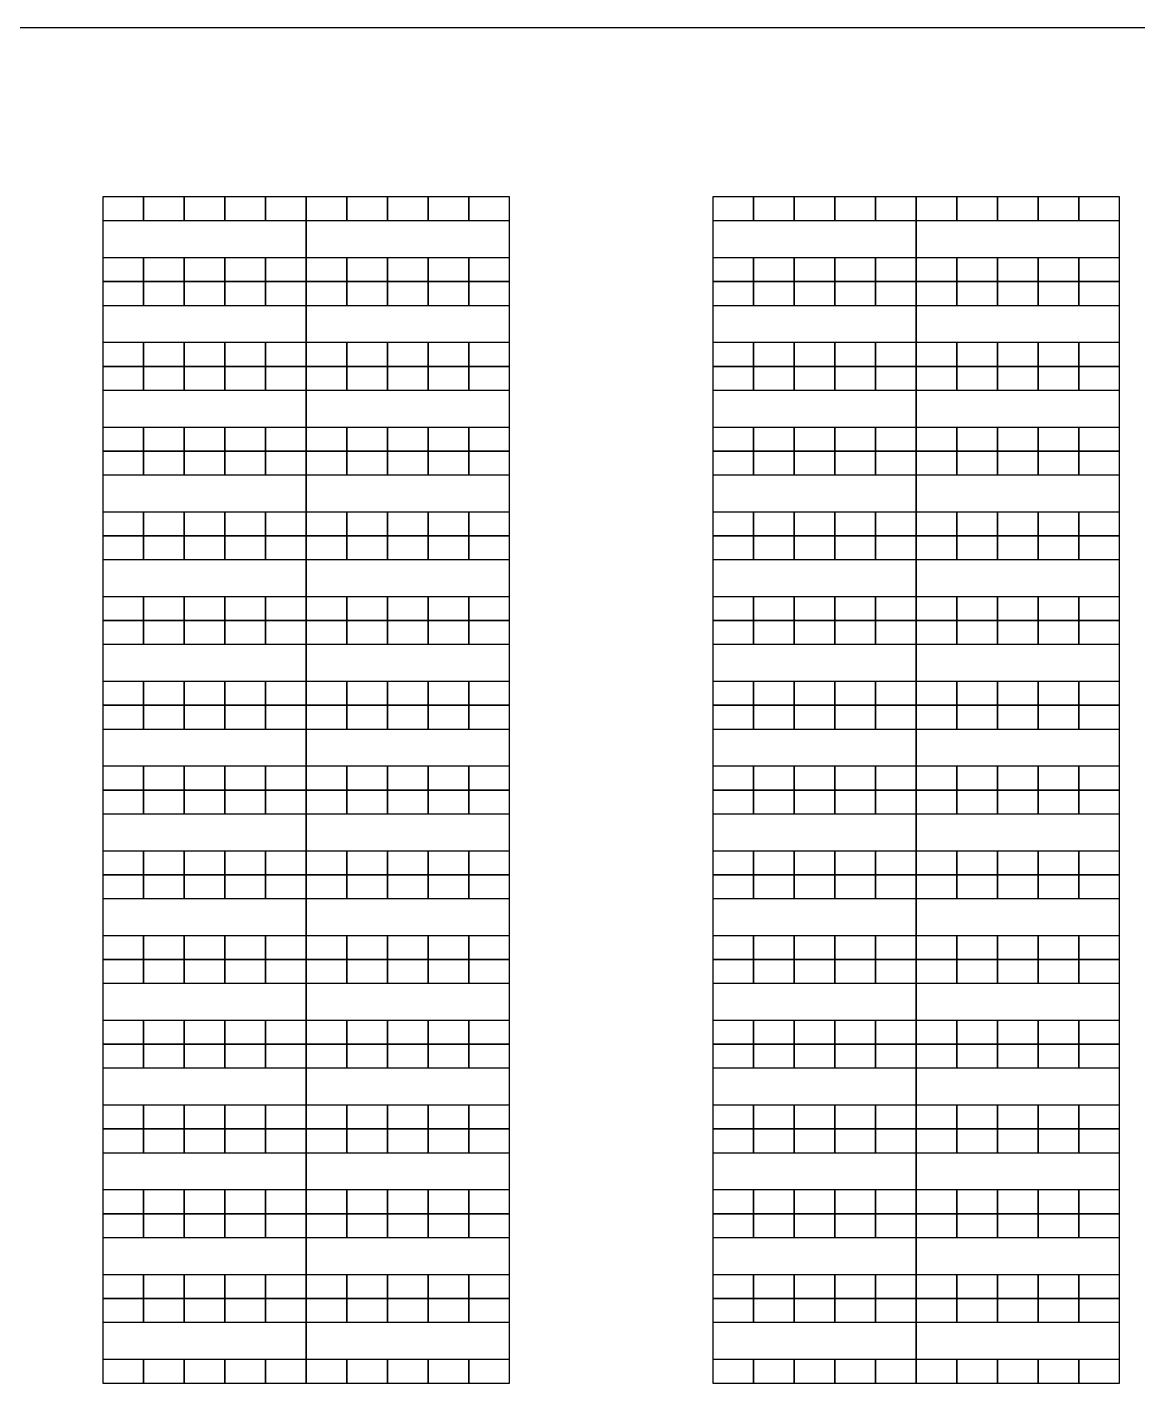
# Model space of a CAD drawing. Header units: millimetres. Extents: x 0 to 59400, y 0 to 42000.
# Drawn here: x 19661 to 39323, y 17727 to 42000 of the extents above; entities that cross this region are included whole.
import ezdxf

# ---------------------------------------------------------------- set-up
doc = ezdxf.new("R2010")
doc.units = ezdxf.units.MM
doc.header["$LTSCALE"] = 5
doc.linetypes.add('CENTER', pattern=[2, 1.25, -0.25, 0.25, -0.25])
doc.linetypes.add('HIDDEN', pattern=[0.375, 0.25, -0.125])
doc.layers.add('Center', color=1, linetype='CENTER', lineweight=13)
doc.layers.add('Discrete', color=6, linetype='HIDDEN', lineweight=13)

msp = doc.modelspace()

# ---------------------------------------------------------------- linework, layer by layer
for points in [[(0, 0), (0, 42000), (59400, 42000), (59400, 0), (0, 0)], [(0, 0), (0, 42000), (59400, 42000), (59400, 0), (0, 0)], [(21000, 36000), (24600, 36000), (24600, 39000), (21000, 39000)], [(21000, 38580), (21720, 38580), (21720, 39000), (21000, 39000)], [(21720, 38580), (22440, 38580), (22440, 39000), (21720, 39000)], [(22440, 38580), (23160, 38580), (23160, 39000), (22440, 39000)], [(23160, 38580), (23880, 38580), (23880, 39000), (23160, 39000)], [(23880, 38580), (24600, 38580), (24600, 39000), (23880, 39000)], [(24600, 36000), (28200, 36000), (28200, 39000), (24600, 39000)], [(24600, 38580), (25320, 38580), (25320, 39000), (24600, 39000)], [(25320, 38580), (26040, 38580), (26040, 39000), (25320, 39000)], [(26040, 38580), (26760, 38580), (26760, 39000), (26040, 39000)], [(26760, 38580), (27480, 38580), (27480, 39000), (26760, 39000)], [(27480, 38580), (28200, 38580), (28200, 39000), (27480, 39000)], [(31800, 36000), (35400, 36000), (35400, 39000), (31800, 39000)], [(31800, 38580), (32520, 38580), (32520, 39000), (31800, 39000)], [(32520, 38580), (33240, 38580), (33240, 39000), (32520, 39000)], [(33240, 38580), (33960, 38580), (33960, 39000), (33240, 39000)], [(33960, 38580), (34680, 38580), (34680, 39000), (33960, 39000)], [(34680, 38580), (35400, 38580), (35400, 39000), (34680, 39000)], [(35400, 36000), (39000, 36000), (39000, 39000), (35400, 39000)], [(35400, 38580), (36120, 38580), (36120, 39000), (35400, 39000)], [(36120, 38580), (36840, 38580), (36840, 39000), (36120, 39000)], [(36840, 38580), (37560, 38580), (37560, 39000), (36840, 39000)], [(37560, 38580), (38280, 38580), (38280, 39000), (37560, 39000)], [(38280, 38580), (39000, 38580), (39000, 39000), (38280, 39000)], [(21000, 37500), (21720, 37500), (21720, 37920), (21000, 37920)], [(21720, 37500), (22440, 37500), (22440, 37920), (21720, 37920)], [(22440, 37500), (23160, 37500), (23160, 37920), (22440, 37920)], [(23160, 37500), (23880, 37500), (23880, 37920), (23160, 37920)], [(23880, 37500), (24600, 37500), (24600, 37920), (23880, 37920)], [(24600, 37500), (25320, 37500), (25320, 37920), (24600, 37920)], [(25320, 37500), (26040, 37500), (26040, 37920), (25320, 37920)], [(26040, 37500), (26760, 37500), (26760, 37920), (26040, 37920)], [(26760, 37500), (27480, 37500), (27480, 37920), (26760, 37920)], [(27480, 37500), (28200, 37500), (28200, 37920), (27480, 37920)], [(31800, 37500), (32520, 37500), (32520, 37920), (31800, 37920)], [(32520, 37500), (33240, 37500), (33240, 37920), (32520, 37920)], [(33240, 37500), (33960, 37500), (33960, 37920), (33240, 37920)], [(33960, 37500), (34680, 37500), (34680, 37920), (33960, 37920)], [(34680, 37500), (35400, 37500), (35400, 37920), (34680, 37920)], [(35400, 37500), (36120, 37500), (36120, 37920), (35400, 37920)], [(36120, 37500), (36840, 37500), (36840, 37920), (36120, 37920)], [(36840, 37500), (37560, 37500), (37560, 37920), (36840, 37920)], [(37560, 37500), (38280, 37500), (38280, 37920), (37560, 37920)], [(38280, 37500), (39000, 37500), (39000, 37920), (38280, 37920)], [(21000, 37080), (21720, 37080), (21720, 37500), (21000, 37500)], [(21720, 37080), (22440, 37080), (22440, 37500), (21720, 37500)], [(22440, 37080), (23160, 37080), (23160, 37500), (22440, 37500)], [(23160, 37080), (23880, 37080), (23880, 37500), (23160, 37500)], [(23880, 37080), (24600, 37080), (24600, 37500), (23880, 37500)], [(24600, 37080), (25320, 37080), (25320, 37500), (24600, 37500)], [(25320, 37080), (26040, 37080), (26040, 37500), (25320, 37500)], [(26040, 37080), (26760, 37080), (26760, 37500), (26040, 37500)], [(26760, 37080), (27480, 37080), (27480, 37500), (26760, 37500)], [(27480, 37080), (28200, 37080), (28200, 37500), (27480, 37500)], [(31800, 37080), (32520, 37080), (32520, 37500), (31800, 37500)], [(32520, 37080), (33240, 37080), (33240, 37500), (32520, 37500)], [(33240, 37080), (33960, 37080), (33960, 37500), (33240, 37500)], [(33960, 37080), (34680, 37080), (34680, 37500), (33960, 37500)], [(34680, 37080), (35400, 37080), (35400, 37500), (34680, 37500)], [(35400, 37080), (36120, 37080), (36120, 37500), (35400, 37500)], [(36120, 37080), (36840, 37080), (36840, 37500), (36120, 37500)], [(36840, 37080), (37560, 37080), (37560, 37500), (36840, 37500)], [(37560, 37080), (38280, 37080), (38280, 37500), (37560, 37500)], [(38280, 37080), (39000, 37080), (39000, 37500), (38280, 37500)], [(21000, 36000), (21720, 36000), (21720, 36420), (21000, 36420)], [(21720, 36000), (22440, 36000), (22440, 36420), (21720, 36420)], [(22440, 36000), (23160, 36000), (23160, 36420), (22440, 36420)], [(23160, 36000), (23880, 36000), (23880, 36420), (23160, 36420)], [(23880, 36000), (24600, 36000), (24600, 36420), (23880, 36420)], [(24600, 36000), (25320, 36000), (25320, 36420), (24600, 36420)], [(25320, 36000), (26040, 36000), (26040, 36420), (25320, 36420)], [(26040, 36000), (26760, 36000), (26760, 36420), (26040, 36420)], [(26760, 36000), (27480, 36000), (27480, 36420), (26760, 36420)], [(27480, 36000), (28200, 36000), (28200, 36420), (27480, 36420)], [(31800, 36000), (32520, 36000), (32520, 36420), (31800, 36420)], [(32520, 36000), (33240, 36000), (33240, 36420), (32520, 36420)], [(33240, 36000), (33960, 36000), (33960, 36420), (33240, 36420)], [(33960, 36000), (34680, 36000), (34680, 36420), (33960, 36420)], [(34680, 36000), (35400, 36000), (35400, 36420), (34680, 36420)], [(35400, 36000), (36120, 36000), (36120, 36420), (35400, 36420)], [(36120, 36000), (36840, 36000), (36840, 36420), (36120, 36420)], [(36840, 36000), (37560, 36000), (37560, 36420), (36840, 36420)], [(37560, 36000), (38280, 36000), (38280, 36420), (37560, 36420)], [(38280, 36000), (39000, 36000), (39000, 36420), (38280, 36420)], [(21000, 33000), (24600, 33000), (24600, 36000), (21000, 36000)], [(21000, 35580), (21720, 35580), (21720, 36000), (21000, 36000)], [(21720, 35580), (22440, 35580), (22440, 36000), (21720, 36000)], [(22440, 35580), (23160, 35580), (23160, 36000), (22440, 36000)], [(23160, 35580), (23880, 35580), (23880, 36000), (23160, 36000)], [(23880, 35580), (24600, 35580), (24600, 36000), (23880, 36000)], [(24600, 33000), (28200, 33000), (28200, 36000), (24600, 36000)], [(24600, 35580), (25320, 35580), (25320, 36000), (24600, 36000)], [(25320, 35580), (26040, 35580), (26040, 36000), (25320, 36000)], [(26040, 35580), (26760, 35580), (26760, 36000), (26040, 36000)], [(26760, 35580), (27480, 35580), (27480, 36000), (26760, 36000)], [(27480, 35580), (28200, 35580), (28200, 36000), (27480, 36000)], [(31800, 33000), (35400, 33000), (35400, 36000), (31800, 36000)], [(31800, 35580), (32520, 35580), (32520, 36000), (31800, 36000)], [(32520, 35580), (33240, 35580), (33240, 36000), (32520, 36000)], [(33240, 35580), (33960, 35580), (33960, 36000), (33240, 36000)], [(33960, 35580), (34680, 35580), (34680, 36000), (33960, 36000)], [(34680, 35580), (35400, 35580), (35400, 36000), (34680, 36000)], [(35400, 33000), (39000, 33000), (39000, 36000), (35400, 36000)], [(35400, 35580), (36120, 35580), (36120, 36000), (35400, 36000)], [(36120, 35580), (36840, 35580), (36840, 36000), (36120, 36000)], [(36840, 35580), (37560, 35580), (37560, 36000), (36840, 36000)], [(37560, 35580), (38280, 35580), (38280, 36000), (37560, 36000)], [(38280, 35580), (39000, 35580), (39000, 36000), (38280, 36000)], [(21000, 34500), (21720, 34500), (21720, 34920), (21000, 34920)], [(21720, 34500), (22440, 34500), (22440, 34920), (21720, 34920)], [(22440, 34500), (23160, 34500), (23160, 34920), (22440, 34920)], [(23160, 34500), (23880, 34500), (23880, 34920), (23160, 34920)], [(23880, 34500), (24600, 34500), (24600, 34920), (23880, 34920)], [(24600, 34500), (25320, 34500), (25320, 34920), (24600, 34920)], [(25320, 34500), (26040, 34500), (26040, 34920), (25320, 34920)], [(26040, 34500), (26760, 34500), (26760, 34920), (26040, 34920)], [(26760, 34500), (27480, 34500), (27480, 34920), (26760, 34920)], [(27480, 34500), (28200, 34500), (28200, 34920), (27480, 34920)], [(31800, 34500), (32520, 34500), (32520, 34920), (31800, 34920)], [(32520, 34500), (33240, 34500), (33240, 34920), (32520, 34920)], [(33240, 34500), (33960, 34500), (33960, 34920), (33240, 34920)], [(33960, 34500), (34680, 34500), (34680, 34920), (33960, 34920)], [(34680, 34500), (35400, 34500), (35400, 34920), (34680, 34920)], [(35400, 34500), (36120, 34500), (36120, 34920), (35400, 34920)], [(36120, 34500), (36840, 34500), (36840, 34920), (36120, 34920)], [(36840, 34500), (37560, 34500), (37560, 34920), (36840, 34920)], [(37560, 34500), (38280, 34500), (38280, 34920), (37560, 34920)], [(38280, 34500), (39000, 34500), (39000, 34920), (38280, 34920)], [(21000, 34080), (21720, 34080), (21720, 34500), (21000, 34500)], [(21720, 34080), (22440, 34080), (22440, 34500), (21720, 34500)], [(22440, 34080), (23160, 34080), (23160, 34500), (22440, 34500)], [(23160, 34080), (23880, 34080), (23880, 34500), (23160, 34500)], [(23880, 34080), (24600, 34080), (24600, 34500), (23880, 34500)], [(24600, 34080), (25320, 34080), (25320, 34500), (24600, 34500)], [(25320, 34080), (26040, 34080), (26040, 34500), (25320, 34500)], [(26040, 34080), (26760, 34080), (26760, 34500), (26040, 34500)], [(26760, 34080), (27480, 34080), (27480, 34500), (26760, 34500)], [(27480, 34080), (28200, 34080), (28200, 34500), (27480, 34500)], [(31800, 34080), (32520, 34080), (32520, 34500), (31800, 34500)], [(32520, 34080), (33240, 34080), (33240, 34500), (32520, 34500)], [(33240, 34080), (33960, 34080), (33960, 34500), (33240, 34500)], [(33960, 34080), (34680, 34080), (34680, 34500), (33960, 34500)], [(34680, 34080), (35400, 34080), (35400, 34500), (34680, 34500)], [(35400, 34080), (36120, 34080), (36120, 34500), (35400, 34500)], [(36120, 34080), (36840, 34080), (36840, 34500), (36120, 34500)], [(36840, 34080), (37560, 34080), (37560, 34500), (36840, 34500)], [(37560, 34080), (38280, 34080), (38280, 34500), (37560, 34500)], [(38280, 34080), (39000, 34080), (39000, 34500), (38280, 34500)], [(21000, 33000), (21720, 33000), (21720, 33420), (21000, 33420)], [(21720, 33000), (22440, 33000), (22440, 33420), (21720, 33420)], [(22440, 33000), (23160, 33000), (23160, 33420), (22440, 33420)], [(23160, 33000), (23880, 33000), (23880, 33420), (23160, 33420)], [(23880, 33000), (24600, 33000), (24600, 33420), (23880, 33420)], [(24600, 33000), (25320, 33000), (25320, 33420), (24600, 33420)], [(25320, 33000), (26040, 33000), (26040, 33420), (25320, 33420)], [(26040, 33000), (26760, 33000), (26760, 33420), (26040, 33420)], [(26760, 33000), (27480, 33000), (27480, 33420), (26760, 33420)], [(27480, 33000), (28200, 33000), (28200, 33420), (27480, 33420)], [(31800, 33000), (32520, 33000), (32520, 33420), (31800, 33420)], [(32520, 33000), (33240, 33000), (33240, 33420), (32520, 33420)], [(33240, 33000), (33960, 33000), (33960, 33420), (33240, 33420)], [(33960, 33000), (34680, 33000), (34680, 33420), (33960, 33420)], [(34680, 33000), (35400, 33000), (35400, 33420), (34680, 33420)], [(35400, 33000), (36120, 33000), (36120, 33420), (35400, 33420)], [(36120, 33000), (36840, 33000), (36840, 33420), (36120, 33420)], [(36840, 33000), (37560, 33000), (37560, 33420), (36840, 33420)], [(37560, 33000), (38280, 33000), (38280, 33420), (37560, 33420)], [(38280, 33000), (39000, 33000), (39000, 33420), (38280, 33420)], [(21000, 30000), (24600, 30000), (24600, 33000), (21000, 33000)], [(21000, 32580), (21720, 32580), (21720, 33000), (21000, 33000)], [(21720, 32580), (22440, 32580), (22440, 33000), (21720, 33000)], [(22440, 32580), (23160, 32580), (23160, 33000), (22440, 33000)], [(23160, 32580), (23880, 32580), (23880, 33000), (23160, 33000)], [(23880, 32580), (24600, 32580), (24600, 33000), (23880, 33000)], [(24600, 30000), (28200, 30000), (28200, 33000), (24600, 33000)], [(24600, 32580), (25320, 32580), (25320, 33000), (24600, 33000)], [(25320, 32580), (26040, 32580), (26040, 33000), (25320, 33000)], [(26040, 32580), (26760, 32580), (26760, 33000), (26040, 33000)], [(26760, 32580), (27480, 32580), (27480, 33000), (26760, 33000)], [(27480, 32580), (28200, 32580), (28200, 33000), (27480, 33000)], [(31800, 30000), (35400, 30000), (35400, 33000), (31800, 33000)], [(31800, 32580), (32520, 32580), (32520, 33000), (31800, 33000)], [(32520, 32580), (33240, 32580), (33240, 33000), (32520, 33000)], [(33240, 32580), (33960, 32580), (33960, 33000), (33240, 33000)], [(33960, 32580), (34680, 32580), (34680, 33000), (33960, 33000)], [(34680, 32580), (35400, 32580), (35400, 33000), (34680, 33000)], [(35400, 30000), (39000, 30000), (39000, 33000), (35400, 33000)], [(35400, 32580), (36120, 32580), (36120, 33000), (35400, 33000)], [(36120, 32580), (36840, 32580), (36840, 33000), (36120, 33000)], [(36840, 32580), (37560, 32580), (37560, 33000), (36840, 33000)], [(37560, 32580), (38280, 32580), (38280, 33000), (37560, 33000)], [(38280, 32580), (39000, 32580), (39000, 33000), (38280, 33000)], [(21000, 31500), (21720, 31500), (21720, 31920), (21000, 31920)], [(21720, 31500), (22440, 31500), (22440, 31920), (21720, 31920)], [(22440, 31500), (23160, 31500), (23160, 31920), (22440, 31920)], [(23160, 31500), (23880, 31500), (23880, 31920), (23160, 31920)], [(23880, 31500), (24600, 31500), (24600, 31920), (23880, 31920)], [(24600, 31500), (25320, 31500), (25320, 31920), (24600, 31920)], [(25320, 31500), (26040, 31500), (26040, 31920), (25320, 31920)], [(26040, 31500), (26760, 31500), (26760, 31920), (26040, 31920)], [(26760, 31500), (27480, 31500), (27480, 31920), (26760, 31920)], [(27480, 31500), (28200, 31500), (28200, 31920), (27480, 31920)], [(31800, 31500), (32520, 31500), (32520, 31920), (31800, 31920)], [(32520, 31500), (33240, 31500), (33240, 31920), (32520, 31920)], [(33240, 31500), (33960, 31500), (33960, 31920), (33240, 31920)], [(33960, 31500), (34680, 31500), (34680, 31920), (33960, 31920)], [(34680, 31500), (35400, 31500), (35400, 31920), (34680, 31920)], [(35400, 31500), (36120, 31500), (36120, 31920), (35400, 31920)], [(36120, 31500), (36840, 31500), (36840, 31920), (36120, 31920)], [(36840, 31500), (37560, 31500), (37560, 31920), (36840, 31920)], [(37560, 31500), (38280, 31500), (38280, 31920), (37560, 31920)], [(38280, 31500), (39000, 31500), (39000, 31920), (38280, 31920)], [(21000, 31080), (21720, 31080), (21720, 31500), (21000, 31500)], [(21720, 31080), (22440, 31080), (22440, 31500), (21720, 31500)], [(22440, 31080), (23160, 31080), (23160, 31500), (22440, 31500)], [(23160, 31080), (23880, 31080), (23880, 31500), (23160, 31500)], [(23880, 31080), (24600, 31080), (24600, 31500), (23880, 31500)], [(24600, 31080), (25320, 31080), (25320, 31500), (24600, 31500)], [(25320, 31080), (26040, 31080), (26040, 31500), (25320, 31500)], [(26040, 31080), (26760, 31080), (26760, 31500), (26040, 31500)], [(26760, 31080), (27480, 31080), (27480, 31500), (26760, 31500)], [(27480, 31080), (28200, 31080), (28200, 31500), (27480, 31500)], [(31800, 31080), (32520, 31080), (32520, 31500), (31800, 31500)], [(32520, 31080), (33240, 31080), (33240, 31500), (32520, 31500)], [(33240, 31080), (33960, 31080), (33960, 31500), (33240, 31500)], [(33960, 31080), (34680, 31080), (34680, 31500), (33960, 31500)], [(34680, 31080), (35400, 31080), (35400, 31500), (34680, 31500)], [(35400, 31080), (36120, 31080), (36120, 31500), (35400, 31500)], [(36120, 31080), (36840, 31080), (36840, 31500), (36120, 31500)], [(36840, 31080), (37560, 31080), (37560, 31500), (36840, 31500)], [(37560, 31080), (38280, 31080), (38280, 31500), (37560, 31500)], [(38280, 31080), (39000, 31080), (39000, 31500), (38280, 31500)], [(21000, 30000), (21720, 30000), (21720, 30420), (21000, 30420)], [(21720, 30000), (22440, 30000), (22440, 30420), (21720, 30420)], [(22440, 30000), (23160, 30000), (23160, 30420), (22440, 30420)], [(23160, 30000), (23880, 30000), (23880, 30420), (23160, 30420)], [(23880, 30000), (24600, 30000), (24600, 30420), (23880, 30420)], [(24600, 30000), (25320, 30000), (25320, 30420), (24600, 30420)], [(25320, 30000), (26040, 30000), (26040, 30420), (25320, 30420)], [(26040, 30000), (26760, 30000), (26760, 30420), (26040, 30420)], [(26760, 30000), (27480, 30000), (27480, 30420), (26760, 30420)], [(27480, 30000), (28200, 30000), (28200, 30420), (27480, 30420)], [(31800, 30000), (32520, 30000), (32520, 30420), (31800, 30420)], [(32520, 30000), (33240, 30000), (33240, 30420), (32520, 30420)], [(33240, 30000), (33960, 30000), (33960, 30420), (33240, 30420)], [(33960, 30000), (34680, 30000), (34680, 30420), (33960, 30420)], [(34680, 30000), (35400, 30000), (35400, 30420), (34680, 30420)], [(35400, 30000), (36120, 30000), (36120, 30420), (35400, 30420)], [(36120, 30000), (36840, 30000), (36840, 30420), (36120, 30420)], [(36840, 30000), (37560, 30000), (37560, 30420), (36840, 30420)], [(37560, 30000), (38280, 30000), (38280, 30420), (37560, 30420)], [(38280, 30000), (39000, 30000), (39000, 30420), (38280, 30420)], [(21000, 27000), (24600, 27000), (24600, 30000), (21000, 30000)], [(21000, 29580), (21720, 29580), (21720, 30000), (21000, 30000)], [(21720, 29580), (22440, 29580), (22440, 30000), (21720, 30000)], [(22440, 29580), (23160, 29580), (23160, 30000), (22440, 30000)], [(23160, 29580), (23880, 29580), (23880, 30000), (23160, 30000)], [(23880, 29580), (24600, 29580), (24600, 30000), (23880, 30000)], [(24600, 27000), (28200, 27000), (28200, 30000), (24600, 30000)], [(24600, 29580), (25320, 29580), (25320, 30000), (24600, 30000)], [(25320, 29580), (26040, 29580), (26040, 30000), (25320, 30000)], [(26040, 29580), (26760, 29580), (26760, 30000), (26040, 30000)], [(26760, 29580), (27480, 29580), (27480, 30000), (26760, 30000)], [(27480, 29580), (28200, 29580), (28200, 30000), (27480, 30000)], [(31800, 27000), (35400, 27000), (35400, 30000), (31800, 30000)], [(31800, 29580), (32520, 29580), (32520, 30000), (31800, 30000)], [(32520, 29580), (33240, 29580), (33240, 30000), (32520, 30000)], [(33240, 29580), (33960, 29580), (33960, 30000), (33240, 30000)], [(33960, 29580), (34680, 29580), (34680, 30000), (33960, 30000)], [(34680, 29580), (35400, 29580), (35400, 30000), (34680, 30000)], [(35400, 27000), (39000, 27000), (39000, 30000), (35400, 30000)], [(35400, 29580), (36120, 29580), (36120, 30000), (35400, 30000)], [(36120, 29580), (36840, 29580), (36840, 30000), (36120, 30000)], [(36840, 29580), (37560, 29580), (37560, 30000), (36840, 30000)], [(37560, 29580), (38280, 29580), (38280, 30000), (37560, 30000)], [(38280, 29580), (39000, 29580), (39000, 30000), (38280, 30000)], [(21000, 28500), (21720, 28500), (21720, 28920), (21000, 28920)], [(21720, 28500), (22440, 28500), (22440, 28920), (21720, 28920)], [(22440, 28500), (23160, 28500), (23160, 28920), (22440, 28920)], [(23160, 28500), (23880, 28500), (23880, 28920), (23160, 28920)], [(23880, 28500), (24600, 28500), (24600, 28920), (23880, 28920)], [(24600, 28500), (25320, 28500), (25320, 28920), (24600, 28920)], [(25320, 28500), (26040, 28500), (26040, 28920), (25320, 28920)], [(26040, 28500), (26760, 28500), (26760, 28920), (26040, 28920)], [(26760, 28500), (27480, 28500), (27480, 28920), (26760, 28920)], [(27480, 28500), (28200, 28500), (28200, 28920), (27480, 28920)], [(31800, 28500), (32520, 28500), (32520, 28920), (31800, 28920)], [(32520, 28500), (33240, 28500), (33240, 28920), (32520, 28920)], [(33240, 28500), (33960, 28500), (33960, 28920), (33240, 28920)], [(33960, 28500), (34680, 28500), (34680, 28920), (33960, 28920)], [(34680, 28500), (35400, 28500), (35400, 28920), (34680, 28920)], [(35400, 28500), (36120, 28500), (36120, 28920), (35400, 28920)], [(36120, 28500), (36840, 28500), (36840, 28920), (36120, 28920)], [(36840, 28500), (37560, 28500), (37560, 28920), (36840, 28920)], [(37560, 28500), (38280, 28500), (38280, 28920), (37560, 28920)], [(38280, 28500), (39000, 28500), (39000, 28920), (38280, 28920)], [(21000, 28080), (21720, 28080), (21720, 28500), (21000, 28500)], [(21720, 28080), (22440, 28080), (22440, 28500), (21720, 28500)], [(22440, 28080), (23160, 28080), (23160, 28500), (22440, 28500)], [(23160, 28080), (23880, 28080), (23880, 28500), (23160, 28500)], [(23880, 28080), (24600, 28080), (24600, 28500), (23880, 28500)], [(24600, 28080), (25320, 28080), (25320, 28500), (24600, 28500)], [(25320, 28080), (26040, 28080), (26040, 28500), (25320, 28500)], [(26040, 28080), (26760, 28080), (26760, 28500), (26040, 28500)], [(26760, 28080), (27480, 28080), (27480, 28500), (26760, 28500)], [(27480, 28080), (28200, 28080), (28200, 28500), (27480, 28500)], [(31800, 28080), (32520, 28080), (32520, 28500), (31800, 28500)], [(32520, 28080), (33240, 28080), (33240, 28500), (32520, 28500)], [(33240, 28080), (33960, 28080), (33960, 28500), (33240, 28500)], [(33960, 28080), (34680, 28080), (34680, 28500), (33960, 28500)], [(34680, 28080), (35400, 28080), (35400, 28500), (34680, 28500)], [(35400, 28080), (36120, 28080), (36120, 28500), (35400, 28500)], [(36120, 28080), (36840, 28080), (36840, 28500), (36120, 28500)], [(36840, 28080), (37560, 28080), (37560, 28500), (36840, 28500)], [(37560, 28080), (38280, 28080), (38280, 28500), (37560, 28500)], [(38280, 28080), (39000, 28080), (39000, 28500), (38280, 28500)], [(21000, 27000), (21720, 27000), (21720, 27420), (21000, 27420)], [(21720, 27000), (22440, 27000), (22440, 27420), (21720, 27420)], [(22440, 27000), (23160, 27000), (23160, 27420), (22440, 27420)], [(23160, 27000), (23880, 27000), (23880, 27420), (23160, 27420)], [(23880, 27000), (24600, 27000), (24600, 27420), (23880, 27420)], [(24600, 27000), (25320, 27000), (25320, 27420), (24600, 27420)], [(25320, 27000), (26040, 27000), (26040, 27420), (25320, 27420)], [(26040, 27000), (26760, 27000), (26760, 27420), (26040, 27420)], [(26760, 27000), (27480, 27000), (27480, 27420), (26760, 27420)], [(27480, 27000), (28200, 27000), (28200, 27420), (27480, 27420)], [(31800, 27000), (32520, 27000), (32520, 27420), (31800, 27420)], [(32520, 27000), (33240, 27000), (33240, 27420), (32520, 27420)], [(33240, 27000), (33960, 27000), (33960, 27420), (33240, 27420)], [(33960, 27000), (34680, 27000), (34680, 27420), (33960, 27420)], [(34680, 27000), (35400, 27000), (35400, 27420), (34680, 27420)], [(35400, 27000), (36120, 27000), (36120, 27420), (35400, 27420)], [(36120, 27000), (36840, 27000), (36840, 27420), (36120, 27420)], [(36840, 27000), (37560, 27000), (37560, 27420), (36840, 27420)], [(37560, 27000), (38280, 27000), (38280, 27420), (37560, 27420)], [(38280, 27000), (39000, 27000), (39000, 27420), (38280, 27420)], [(21000, 24000), (24600, 24000), (24600, 27000), (21000, 27000)], [(21000, 26580), (21720, 26580), (21720, 27000), (21000, 27000)], [(21720, 26580), (22440, 26580), (22440, 27000), (21720, 27000)], [(22440, 26580), (23160, 26580), (23160, 27000), (22440, 27000)], [(23160, 26580), (23880, 26580), (23880, 27000), (23160, 27000)], [(23880, 26580), (24600, 26580), (24600, 27000), (23880, 27000)], [(24600, 24000), (28200, 24000), (28200, 27000), (24600, 27000)], [(24600, 26580), (25320, 26580), (25320, 27000), (24600, 27000)], [(25320, 26580), (26040, 26580), (26040, 27000), (25320, 27000)], [(26040, 26580), (26760, 26580), (26760, 27000), (26040, 27000)], [(26760, 26580), (27480, 26580), (27480, 27000), (26760, 27000)], [(27480, 26580), (28200, 26580), (28200, 27000), (27480, 27000)], [(31800, 24000), (35400, 24000), (35400, 27000), (31800, 27000)], [(31800, 26580), (32520, 26580), (32520, 27000), (31800, 27000)], [(32520, 26580), (33240, 26580), (33240, 27000), (32520, 27000)], [(33240, 26580), (33960, 26580), (33960, 27000), (33240, 27000)], [(33960, 26580), (34680, 26580), (34680, 27000), (33960, 27000)], [(34680, 26580), (35400, 26580), (35400, 27000), (34680, 27000)], [(35400, 24000), (39000, 24000), (39000, 27000), (35400, 27000)], [(35400, 26580), (36120, 26580), (36120, 27000), (35400, 27000)], [(36120, 26580), (36840, 26580), (36840, 27000), (36120, 27000)], [(36840, 26580), (37560, 26580), (37560, 27000), (36840, 27000)], [(37560, 26580), (38280, 26580), (38280, 27000), (37560, 27000)], [(38280, 26580), (39000, 26580), (39000, 27000), (38280, 27000)], [(21000, 25500), (21720, 25500), (21720, 25920), (21000, 25920)], [(21720, 25500), (22440, 25500), (22440, 25920), (21720, 25920)], [(22440, 25500), (23160, 25500), (23160, 25920), (22440, 25920)], [(23160, 25500), (23880, 25500), (23880, 25920), (23160, 25920)], [(23880, 25500), (24600, 25500), (24600, 25920), (23880, 25920)], [(24600, 25500), (25320, 25500), (25320, 25920), (24600, 25920)], [(25320, 25500), (26040, 25500), (26040, 25920), (25320, 25920)], [(26040, 25500), (26760, 25500), (26760, 25920), (26040, 25920)], [(26760, 25500), (27480, 25500), (27480, 25920), (26760, 25920)], [(27480, 25500), (28200, 25500), (28200, 25920), (27480, 25920)], [(31800, 25500), (32520, 25500), (32520, 25920), (31800, 25920)], [(32520, 25500), (33240, 25500), (33240, 25920), (32520, 25920)], [(33240, 25500), (33960, 25500), (33960, 25920), (33240, 25920)], [(33960, 25500), (34680, 25500), (34680, 25920), (33960, 25920)], [(34680, 25500), (35400, 25500), (35400, 25920), (34680, 25920)], [(35400, 25500), (36120, 25500), (36120, 25920), (35400, 25920)], [(36120, 25500), (36840, 25500), (36840, 25920), (36120, 25920)], [(36840, 25500), (37560, 25500), (37560, 25920), (36840, 25920)], [(37560, 25500), (38280, 25500), (38280, 25920), (37560, 25920)], [(38280, 25500), (39000, 25500), (39000, 25920), (38280, 25920)], [(21000, 25080), (21720, 25080), (21720, 25500), (21000, 25500)], [(21720, 25080), (22440, 25080), (22440, 25500), (21720, 25500)], [(22440, 25080), (23160, 25080), (23160, 25500), (22440, 25500)], [(23160, 25080), (23880, 25080), (23880, 25500), (23160, 25500)], [(23880, 25080), (24600, 25080), (24600, 25500), (23880, 25500)], [(24600, 25080), (25320, 25080), (25320, 25500), (24600, 25500)], [(25320, 25080), (26040, 25080), (26040, 25500), (25320, 25500)], [(26040, 25080), (26760, 25080), (26760, 25500), (26040, 25500)], [(26760, 25080), (27480, 25080), (27480, 25500), (26760, 25500)], [(27480, 25080), (28200, 25080), (28200, 25500), (27480, 25500)], [(31800, 25080), (32520, 25080), (32520, 25500), (31800, 25500)], [(32520, 25080), (33240, 25080), (33240, 25500), (32520, 25500)], [(33240, 25080), (33960, 25080), (33960, 25500), (33240, 25500)], [(33960, 25080), (34680, 25080), (34680, 25500), (33960, 25500)], [(34680, 25080), (35400, 25080), (35400, 25500), (34680, 25500)], [(35400, 25080), (36120, 25080), (36120, 25500), (35400, 25500)], [(36120, 25080), (36840, 25080), (36840, 25500), (36120, 25500)], [(36840, 25080), (37560, 25080), (37560, 25500), (36840, 25500)], [(37560, 25080), (38280, 25080), (38280, 25500), (37560, 25500)], [(38280, 25080), (39000, 25080), (39000, 25500), (38280, 25500)], [(21000, 24000), (21720, 24000), (21720, 24420), (21000, 24420)], [(21720, 24000), (22440, 24000), (22440, 24420), (21720, 24420)], [(22440, 24000), (23160, 24000), (23160, 24420), (22440, 24420)], [(23160, 24000), (23880, 24000), (23880, 24420), (23160, 24420)], [(23880, 24000), (24600, 24000), (24600, 24420), (23880, 24420)], [(24600, 24000), (25320, 24000), (25320, 24420), (24600, 24420)], [(25320, 24000), (26040, 24000), (26040, 24420), (25320, 24420)], [(26040, 24000), (26760, 24000), (26760, 24420), (26040, 24420)], [(26760, 24000), (27480, 24000), (27480, 24420), (26760, 24420)], [(27480, 24000), (28200, 24000), (28200, 24420), (27480, 24420)], [(31800, 24000), (32520, 24000), (32520, 24420), (31800, 24420)], [(32520, 24000), (33240, 24000), (33240, 24420), (32520, 24420)], [(33240, 24000), (33960, 24000), (33960, 24420), (33240, 24420)], [(33960, 24000), (34680, 24000), (34680, 24420), (33960, 24420)], [(34680, 24000), (35400, 24000), (35400, 24420), (34680, 24420)], [(35400, 24000), (36120, 24000), (36120, 24420), (35400, 24420)], [(36120, 24000), (36840, 24000), (36840, 24420), (36120, 24420)], [(36840, 24000), (37560, 24000), (37560, 24420), (36840, 24420)], [(37560, 24000), (38280, 24000), (38280, 24420), (37560, 24420)], [(38280, 24000), (39000, 24000), (39000, 24420), (38280, 24420)], [(21000, 21000), (24600, 21000), (24600, 24000), (21000, 24000)], [(21000, 23580), (21720, 23580), (21720, 24000), (21000, 24000)], [(21720, 23580), (22440, 23580), (22440, 24000), (21720, 24000)], [(22440, 23580), (23160, 23580), (23160, 24000), (22440, 24000)], [(23160, 23580), (23880, 23580), (23880, 24000), (23160, 24000)], [(23880, 23580), (24600, 23580), (24600, 24000), (23880, 24000)], [(24600, 21000), (28200, 21000), (28200, 24000), (24600, 24000)], [(24600, 23580), (25320, 23580), (25320, 24000), (24600, 24000)], [(25320, 23580), (26040, 23580), (26040, 24000), (25320, 24000)], [(26040, 23580), (26760, 23580), (26760, 24000), (26040, 24000)], [(26760, 23580), (27480, 23580), (27480, 24000), (26760, 24000)], [(27480, 23580), (28200, 23580), (28200, 24000), (27480, 24000)], [(31800, 21000), (35400, 21000), (35400, 24000), (31800, 24000)], [(31800, 23580), (32520, 23580), (32520, 24000), (31800, 24000)], [(32520, 23580), (33240, 23580), (33240, 24000), (32520, 24000)], [(33240, 23580), (33960, 23580), (33960, 24000), (33240, 24000)], [(33960, 23580), (34680, 23580), (34680, 24000), (33960, 24000)], [(34680, 23580), (35400, 23580), (35400, 24000), (34680, 24000)], [(35400, 21000), (39000, 21000), (39000, 24000), (35400, 24000)], [(35400, 23580), (36120, 23580), (36120, 24000), (35400, 24000)], [(36120, 23580), (36840, 23580), (36840, 24000), (36120, 24000)], [(36840, 23580), (37560, 23580), (37560, 24000), (36840, 24000)], [(37560, 23580), (38280, 23580), (38280, 24000), (37560, 24000)], [(38280, 23580), (39000, 23580), (39000, 24000), (38280, 24000)], [(21000, 22500), (21720, 22500), (21720, 22920), (21000, 22920)], [(21720, 22500), (22440, 22500), (22440, 22920), (21720, 22920)], [(22440, 22500), (23160, 22500), (23160, 22920), (22440, 22920)], [(23160, 22500), (23880, 22500), (23880, 22920), (23160, 22920)], [(23880, 22500), (24600, 22500), (24600, 22920), (23880, 22920)], [(24600, 22500), (25320, 22500), (25320, 22920), (24600, 22920)], [(25320, 22500), (26040, 22500), (26040, 22920), (25320, 22920)], [(26040, 22500), (26760, 22500), (26760, 22920), (26040, 22920)], [(26760, 22500), (27480, 22500), (27480, 22920), (26760, 22920)], [(27480, 22500), (28200, 22500), (28200, 22920), (27480, 22920)], [(31800, 22500), (32520, 22500), (32520, 22920), (31800, 22920)], [(32520, 22500), (33240, 22500), (33240, 22920), (32520, 22920)], [(33240, 22500), (33960, 22500), (33960, 22920), (33240, 22920)], [(33960, 22500), (34680, 22500), (34680, 22920), (33960, 22920)], [(34680, 22500), (35400, 22500), (35400, 22920), (34680, 22920)], [(35400, 22500), (36120, 22500), (36120, 22920), (35400, 22920)], [(36120, 22500), (36840, 22500), (36840, 22920), (36120, 22920)], [(36840, 22500), (37560, 22500), (37560, 22920), (36840, 22920)], [(37560, 22500), (38280, 22500), (38280, 22920), (37560, 22920)], [(38280, 22500), (39000, 22500), (39000, 22920), (38280, 22920)], [(21000, 22080), (21720, 22080), (21720, 22500), (21000, 22500)], [(21720, 22080), (22440, 22080), (22440, 22500), (21720, 22500)], [(22440, 22080), (23160, 22080), (23160, 22500), (22440, 22500)], [(23160, 22080), (23880, 22080), (23880, 22500), (23160, 22500)], [(23880, 22080), (24600, 22080), (24600, 22500), (23880, 22500)], [(24600, 22080), (25320, 22080), (25320, 22500), (24600, 22500)], [(25320, 22080), (26040, 22080), (26040, 22500), (25320, 22500)], [(26040, 22080), (26760, 22080), (26760, 22500), (26040, 22500)], [(26760, 22080), (27480, 22080), (27480, 22500), (26760, 22500)], [(27480, 22080), (28200, 22080), (28200, 22500), (27480, 22500)], [(31800, 22080), (32520, 22080), (32520, 22500), (31800, 22500)], [(32520, 22080), (33240, 22080), (33240, 22500), (32520, 22500)], [(33240, 22080), (33960, 22080), (33960, 22500), (33240, 22500)], [(33960, 22080), (34680, 22080), (34680, 22500), (33960, 22500)], [(34680, 22080), (35400, 22080), (35400, 22500), (34680, 22500)], [(35400, 22080), (36120, 22080), (36120, 22500), (35400, 22500)], [(36120, 22080), (36840, 22080), (36840, 22500), (36120, 22500)], [(36840, 22080), (37560, 22080), (37560, 22500), (36840, 22500)], [(37560, 22080), (38280, 22080), (38280, 22500), (37560, 22500)], [(38280, 22080), (39000, 22080), (39000, 22500), (38280, 22500)], [(21000, 21000), (21720, 21000), (21720, 21420), (21000, 21420)], [(21720, 21000), (22440, 21000), (22440, 21420), (21720, 21420)], [(22440, 21000), (23160, 21000), (23160, 21420), (22440, 21420)], [(23160, 21000), (23880, 21000), (23880, 21420), (23160, 21420)], [(23880, 21000), (24600, 21000), (24600, 21420), (23880, 21420)], [(24600, 21000), (25320, 21000), (25320, 21420), (24600, 21420)], [(25320, 21000), (26040, 21000), (26040, 21420), (25320, 21420)], [(26040, 21000), (26760, 21000), (26760, 21420), (26040, 21420)], [(26760, 21000), (27480, 21000), (27480, 21420), (26760, 21420)], [(27480, 21000), (28200, 21000), (28200, 21420), (27480, 21420)], [(31800, 21000), (32520, 21000), (32520, 21420), (31800, 21420)], [(32520, 21000), (33240, 21000), (33240, 21420), (32520, 21420)], [(33240, 21000), (33960, 21000), (33960, 21420), (33240, 21420)], [(33960, 21000), (34680, 21000), (34680, 21420), (33960, 21420)], [(34680, 21000), (35400, 21000), (35400, 21420), (34680, 21420)], [(35400, 21000), (36120, 21000), (36120, 21420), (35400, 21420)], [(36120, 21000), (36840, 21000), (36840, 21420), (36120, 21420)], [(36840, 21000), (37560, 21000), (37560, 21420), (36840, 21420)], [(37560, 21000), (38280, 21000), (38280, 21420), (37560, 21420)], [(38280, 21000), (39000, 21000), (39000, 21420), (38280, 21420)], [(21000, 18000), (24600, 18000), (24600, 21000), (21000, 21000)], [(21000, 20580), (21720, 20580), (21720, 21000), (21000, 21000)], [(21720, 20580), (22440, 20580), (22440, 21000), (21720, 21000)], [(22440, 20580), (23160, 20580), (23160, 21000), (22440, 21000)], [(23160, 20580), (23880, 20580), (23880, 21000), (23160, 21000)], [(23880, 20580), (24600, 20580), (24600, 21000), (23880, 21000)], [(24600, 18000), (28200, 18000), (28200, 21000), (24600, 21000)], [(24600, 20580), (25320, 20580), (25320, 21000), (24600, 21000)], [(25320, 20580), (26040, 20580), (26040, 21000), (25320, 21000)], [(26040, 20580), (26760, 20580), (26760, 21000), (26040, 21000)], [(26760, 20580), (27480, 20580), (27480, 21000), (26760, 21000)], [(27480, 20580), (28200, 20580), (28200, 21000), (27480, 21000)], [(31800, 18000), (35400, 18000), (35400, 21000), (31800, 21000)], [(31800, 20580), (32520, 20580), (32520, 21000), (31800, 21000)], [(32520, 20580), (33240, 20580), (33240, 21000), (32520, 21000)], [(33240, 20580), (33960, 20580), (33960, 21000), (33240, 21000)], [(33960, 20580), (34680, 20580), (34680, 21000), (33960, 21000)], [(34680, 20580), (35400, 20580), (35400, 21000), (34680, 21000)], [(35400, 18000), (39000, 18000), (39000, 21000), (35400, 21000)], [(35400, 20580), (36120, 20580), (36120, 21000), (35400, 21000)], [(36120, 20580), (36840, 20580), (36840, 21000), (36120, 21000)], [(36840, 20580), (37560, 20580), (37560, 21000), (36840, 21000)], [(37560, 20580), (38280, 20580), (38280, 21000), (37560, 21000)], [(38280, 20580), (39000, 20580), (39000, 21000), (38280, 21000)], [(21000, 19500), (21720, 19500), (21720, 19920), (21000, 19920)], [(21720, 19500), (22440, 19500), (22440, 19920), (21720, 19920)], [(22440, 19500), (23160, 19500), (23160, 19920), (22440, 19920)], [(23160, 19500), (23880, 19500), (23880, 19920), (23160, 19920)], [(23880, 19500), (24600, 19500), (24600, 19920), (23880, 19920)], [(24600, 19500), (25320, 19500), (25320, 19920), (24600, 19920)], [(25320, 19500), (26040, 19500), (26040, 19920), (25320, 19920)], [(26040, 19500), (26760, 19500), (26760, 19920), (26040, 19920)], [(26760, 19500), (27480, 19500), (27480, 19920), (26760, 19920)], [(27480, 19500), (28200, 19500), (28200, 19920), (27480, 19920)], [(31800, 19500), (32520, 19500), (32520, 19920), (31800, 19920)], [(32520, 19500), (33240, 19500), (33240, 19920), (32520, 19920)], [(33240, 19500), (33960, 19500), (33960, 19920), (33240, 19920)], [(33960, 19500), (34680, 19500), (34680, 19920), (33960, 19920)], [(34680, 19500), (35400, 19500), (35400, 19920), (34680, 19920)], [(35400, 19500), (36120, 19500), (36120, 19920), (35400, 19920)], [(36120, 19500), (36840, 19500), (36840, 19920), (36120, 19920)], [(36840, 19500), (37560, 19500), (37560, 19920), (36840, 19920)], [(37560, 19500), (38280, 19500), (38280, 19920), (37560, 19920)], [(38280, 19500), (39000, 19500), (39000, 19920), (38280, 19920)], [(21000, 19080), (21720, 19080), (21720, 19500), (21000, 19500)], [(21720, 19080), (22440, 19080), (22440, 19500), (21720, 19500)], [(22440, 19080), (23160, 19080), (23160, 19500), (22440, 19500)], [(23160, 19080), (23880, 19080), (23880, 19500), (23160, 19500)], [(23880, 19080), (24600, 19080), (24600, 19500), (23880, 19500)], [(24600, 19080), (25320, 19080), (25320, 19500), (24600, 19500)], [(25320, 19080), (26040, 19080), (26040, 19500), (25320, 19500)], [(26040, 19080), (26760, 19080), (26760, 19500), (26040, 19500)], [(26760, 19080), (27480, 19080), (27480, 19500), (26760, 19500)], [(27480, 19080), (28200, 19080), (28200, 19500), (27480, 19500)], [(31800, 19080), (32520, 19080), (32520, 19500), (31800, 19500)], [(32520, 19080), (33240, 19080), (33240, 19500), (32520, 19500)], [(33240, 19080), (33960, 19080), (33960, 19500), (33240, 19500)], [(33960, 19080), (34680, 19080), (34680, 19500), (33960, 19500)], [(34680, 19080), (35400, 19080), (35400, 19500), (34680, 19500)], [(35400, 19080), (36120, 19080), (36120, 19500), (35400, 19500)], [(36120, 19080), (36840, 19080), (36840, 19500), (36120, 19500)], [(36840, 19080), (37560, 19080), (37560, 19500), (36840, 19500)], [(37560, 19080), (38280, 19080), (38280, 19500), (37560, 19500)], [(38280, 19080), (39000, 19080), (39000, 19500), (38280, 19500)], [(21000, 18000), (21720, 18000), (21720, 18420), (21000, 18420)], [(21720, 18000), (22440, 18000), (22440, 18420), (21720, 18420)], [(22440, 18000), (23160, 18000), (23160, 18420), (22440, 18420)], [(23160, 18000), (23880, 18000), (23880, 18420), (23160, 18420)], [(23880, 18000), (24600, 18000), (24600, 18420), (23880, 18420)], [(24600, 18000), (25320, 18000), (25320, 18420), (24600, 18420)], [(25320, 18000), (26040, 18000), (26040, 18420), (25320, 18420)], [(26040, 18000), (26760, 18000), (26760, 18420), (26040, 18420)], [(26760, 18000), (27480, 18000), (27480, 18420), (26760, 18420)], [(27480, 18000), (28200, 18000), (28200, 18420), (27480, 18420)], [(31800, 18000), (32520, 18000), (32520, 18420), (31800, 18420)], [(32520, 18000), (33240, 18000), (33240, 18420), (32520, 18420)], [(33240, 18000), (33960, 18000), (33960, 18420), (33240, 18420)], [(33960, 18000), (34680, 18000), (34680, 18420), (33960, 18420)], [(34680, 18000), (35400, 18000), (35400, 18420), (34680, 18420)], [(35400, 18000), (36120, 18000), (36120, 18420), (35400, 18420)], [(36120, 18000), (36840, 18000), (36840, 18420), (36120, 18420)], [(36840, 18000), (37560, 18000), (37560, 18420), (36840, 18420)], [(37560, 18000), (38280, 18000), (38280, 18420), (37560, 18420)], [(38280, 18000), (39000, 18000), (39000, 18420), (38280, 18420)]]:
    msp.add_lwpolyline(points, close=True)
at = {"layer": 'Center'}
for p, q in [((24600, 39000), (24600, 18000)), ((35400, 39000), (35400, 18000))]:
    msp.add_line(p, q, dxfattribs=at)
at = {"layer": 'Discrete'}
for p, q in [((21000, 36000), (24600, 36000)), ((24600, 36000), (28200, 36000)), ((31800, 36000), (35400, 36000)), ((35400, 36000), (39000, 36000)), ((21000, 33000), (24600, 33000)), ((24600, 33000), (28200, 33000)), ((31800, 33000), (35400, 33000)), ((35400, 33000), (39000, 33000)), ((21000, 30000), (24600, 30000)), ((24600, 30000), (28200, 30000)), ((31800, 30000), (35400, 30000)), ((35400, 30000), (39000, 30000)), ((21000, 27000), (24600, 27000)), ((24600, 27000), (28200, 27000)), ((31800, 27000), (35400, 27000)), ((35400, 27000), (39000, 27000)), ((21000, 24000), (24600, 24000)), ((24600, 24000), (28200, 24000)), ((31800, 24000), (35400, 24000)), ((35400, 24000), (39000, 24000)), ((21000, 21000), (24600, 21000)), ((21000, 21000), (24600, 21000)), ((24600, 21000), (28200, 21000)), ((24600, 21000), (28200, 21000)), ((31800, 21000), (35400, 21000)), ((31800, 21000), (35400, 21000)), ((35400, 21000), (39000, 21000)), ((35400, 21000), (39000, 21000))]:
    msp.add_line(p, q, dxfattribs=at)

doc.saveas('drawing.dxf')
